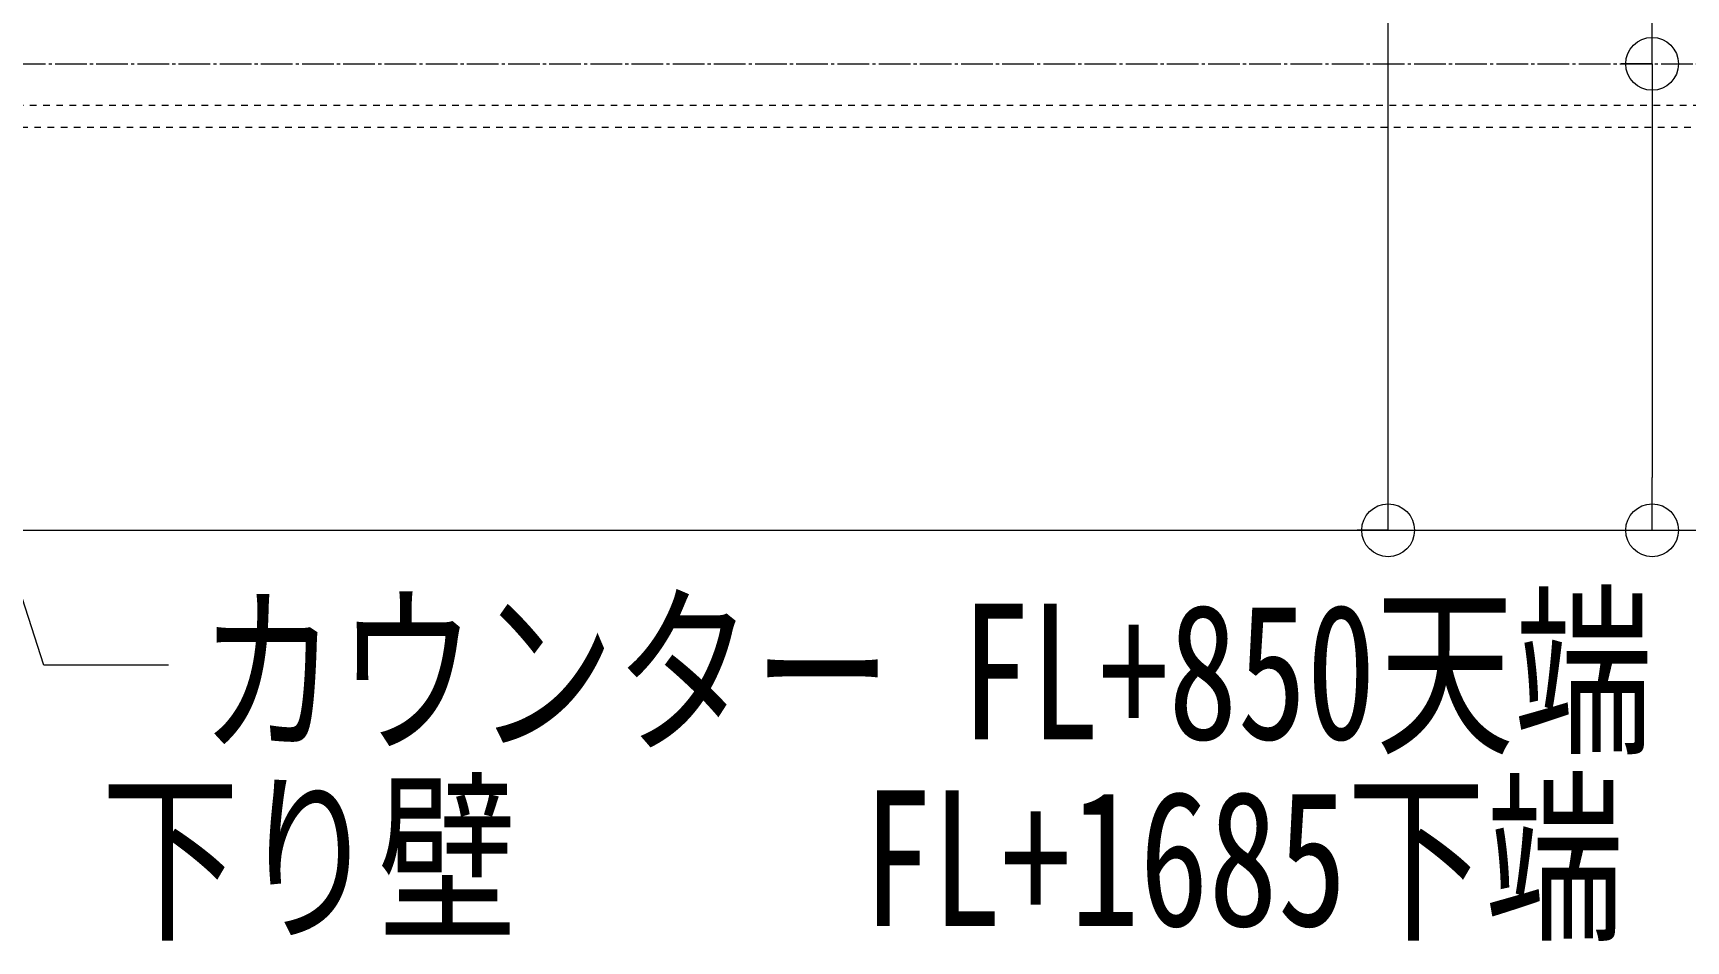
# Model space of a CAD drawing. Units: millimetres at full size, sheet at 1:30. Extents: x -17796 to 21385, y -23279 to 7734.
# Drawn here: x 17515 to 18454, y -2392 to -1877 of the extents above; entities that cross this region are included whole.
import ezdxf
from ezdxf.enums import TextEntityAlignment as Align

# ---------------------------------------------------------------- set-up
doc = ezdxf.new("R2010")
doc.units = ezdxf.units.MM
doc.header["$LTSCALE"] = 30
doc.linetypes.add('USER11', pattern=[0.25, 0.125, -0.125])
doc.linetypes.add('USER4', pattern=[0.78, 0.6, -0.06, 0.06, -0.06])
doc.layers.add('0-1_(W)電灯', color=253, linetype='Continuous', lineweight=18)
doc.styles.add('ＭＳ ゴシック', font='')
doc.styles.get('ＭＳ ゴシック').set_extended_font_data('MS Gothic')

msp = doc.modelspace()

# ---------------------------------------------------------------- linework, layer by layer
at = {"layer": '0-1_(W)電灯', "color": 171}
for p, q in [((18284.81, -2129.04), (18284.81, -1239.04)), ((18434.81, -1894.04), (18434.81, -1859.04)), ((18434.81, -1894.04), (18417.31, -1894.04)), ((18434.81, -1894.04), (18417.31, -1894.04)), ((18434.81, -1924.04), (18434.81, -2129.04)), ((18434.81, -1924.04), (18434.81, -1954.04)), ((18284.81, -2159.04), (18267.31, -2159.04)), ((18434.81, -2159.04), (18452.31, -2159.04))]:
    msp.add_line(p, q, dxfattribs=at)
at = {"layer": '0-1_(W)電灯', "color": 54, "linetype": 'USER4'}
msp.add_line((17106.14, -1894.04), (19514.15, -1894.04), dxfattribs=at)
at = {"layer": '0-1_(W)電灯', "color": 7}
for p, q in [((18434.81, -1894.04), (18434.81, -1924.04)), ((18434.81, -1894.04), (18434.81, -1924.04)), ((18284.81, -2159.04), (18284.81, -2129.04)), ((18434.81, -2159.04), (18434.81, -2129.04))]:
    msp.add_line(p, q, dxfattribs=at)
at = {"layer": '0-1_(W)電灯'}
msp.add_lwpolyline([(17408.07, -1209.04), (17321.07, -1209.04), (17315.07, -1215.04), (17315.07, -2153.04), (17321.07, -2159.04), (19405.07, -2159.04), (19405.07, -1859.04)], dxfattribs=at)
at = {"layer": '0-1_(W)電灯', "color": 4, "linetype": 'USER11'}
msp.add_lwpolyline([(17328.07, -1219.04), (17328.07, -1930.04), (19415.07, -1930.04)], dxfattribs=at)
at = {"layer": '0-1_(W)電灯', "color": 30, "linetype": 'USER11'}
msp.add_lwpolyline([(19415.07, -1870.54), (17387.57, -1870.54), (17387.57, -1231.54), (17340.57, -1231.54), (17340.57, -1917.54), (19415.07, -1917.54)], dxfattribs=at)
at = {"layer": '0-1_(W)電灯', "color": 94}
msp.add_lwpolyline([(17591.79, -2235.76), (17520.98, -2235.76), (17466.89, -2067.83)], dxfattribs=at)
at = {"layer": '0-1_(W)電灯', "color": 7}
for centre in [(18434.81, -1894.04), (18434.81, -1894.04), (18284.81, -2159.04), (18434.81, -2159.04)]:
    msp.add_circle(centre, 15, dxfattribs=at)

# ---------------------------------------------------------------- texts
at = {"layer": '0-1_(W)電灯', "color": 94, "style": 'ＭＳ ゴシック', "width": 0.75}
for s, p in [('カウンター FL+850天端', (17609.17, -2300.88)), ('下り壁\u3000\u3000 FL+1685下端', (17553.47, -2406.95))]:
    msp.add_text(s, height=76.97, dxfattribs=at).set_placement(p, align=Align.BOTTOM_LEFT)

doc.saveas('drawing.dxf')
